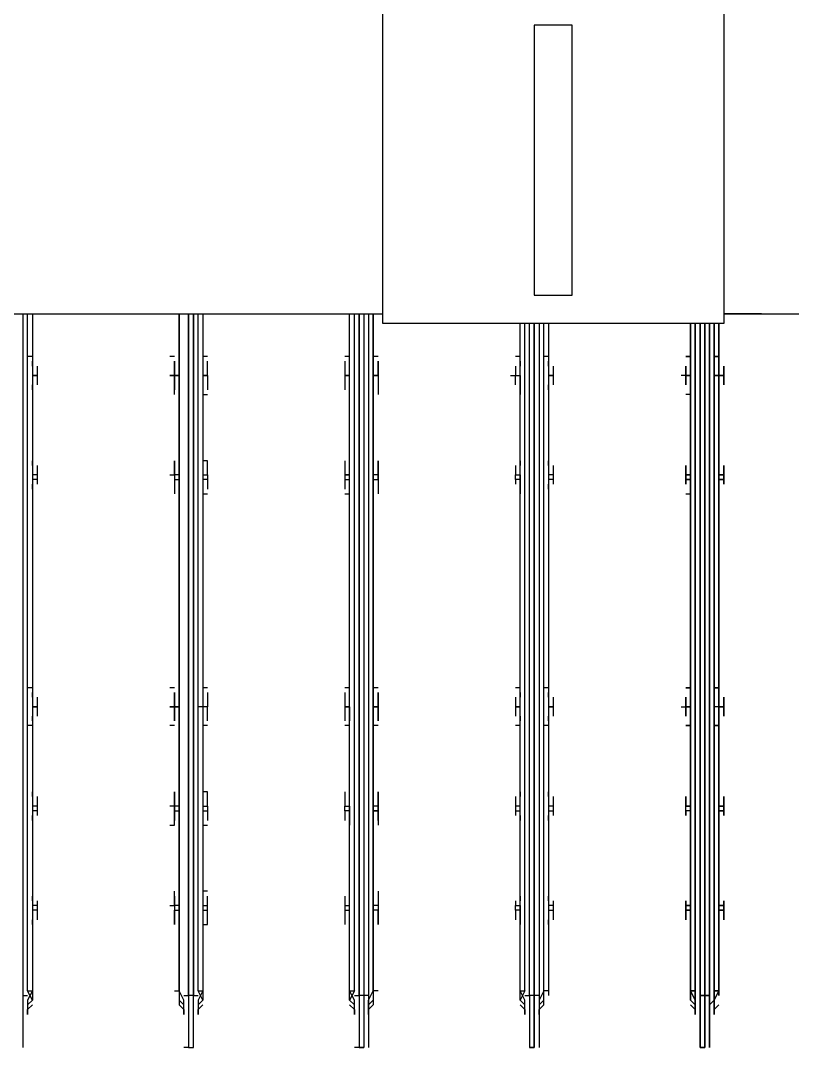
# Model space of a CAD drawing. Header units: metres. Extents: x 531759 to 532310, y 2674774 to 2675087.
# Drawn here: x 532123.5612 to 532123.7867, y 2674977.4388 to 2674977.739 of the extents above; entities that cross this region are included whole.
import ezdxf

# ---------------------------------------------------------------- set-up
doc = ezdxf.new("R2010")
doc.units = ezdxf.units.M
doc.header["$MEASUREMENT"] = 0
doc.layers.add('IDT', color=7, linetype='Continuous')

# ---------------------------------------------------------------- blocks, each defined once
blk = doc.blocks.new('IDT')
at = {"layer": 'IDT', "color": 0, "lineweight": 25}
for p, q in [((14.3448, 10.30483), (14.3448, 10.32005)), ((14.3448, 10.32005), (14.3448, 10.30483)), ((14.34618, 10.30483), (14.34618, 10.32005)), ((14.34618, 10.32005), (14.34618, 10.30483)), ((14.34756, 10.32005), (14.34618, 10.32005)), ((14.34618, 10.32005), (14.34756, 10.32005)), ((14.34756, 10.32005), (14.34618, 10.32005)), ((14.34618, 10.32005), (14.34756, 10.32005)), ((14.34618, 10.30483), (14.34618, 10.32005)), ((14.34618, 10.32005), (14.34618, 10.30483)), ((14.34756, 10.32005), (14.34756, 10.30483)), ((14.34756, 10.30483), (14.34756, 10.32005)), ((14.39459, 10.30483), (14.39459, 10.32005)), ((14.39736, 10.32005), (14.39597, 10.32005)), ((14.39597, 10.32005), (14.39597, 10.30483)), ((14.39597, 10.30483), (14.39597, 10.32005)), ((14.39597, 10.32005), (14.39736, 10.32005)), ((14.39736, 10.32005), (14.39597, 10.32005)), ((14.39736, 10.30483), (14.39736, 10.32005)), ((14.44438, 10.30483), (14.44438, 10.32005)), ((14.44715, 10.32005), (14.44577, 10.32005)), ((14.44577, 10.30483), (14.44577, 10.32005)), ((14.44577, 10.32005), (14.44715, 10.32005)), ((14.44715, 10.30483), (14.44715, 10.32005)), ((14.44715, 10.30483), (14.44715, 10.32005)), ((14.44715, 10.32005), (14.44853, 10.32005)), ((14.49694, 10.32005), (14.49556, 10.32005)), ((14.49556, 10.32005), (14.49556, 10.30483)), ((14.49694, 10.32005), (14.49556, 10.32005)), ((14.49556, 10.32005), (14.49556, 10.30483)), ((14.49694, 10.30483), (14.49694, 10.32005)), ((14.49694, 10.30483), (14.49694, 10.32005)), ((14.49694, 10.32005), (14.49833, 10.32005)), ((14.54535, 10.30483), (14.54535, 10.32005)), ((14.34341, 10.30622), (14.34341, 10.31037)), ((14.34341, 10.31037), (14.34341, 10.30898)), ((14.34341, 10.30898), (14.34341, 10.31037)), ((14.34341, 10.31037), (14.34341, 10.30622)), ((14.34895, 10.30622), (14.34895, 10.31037)), ((14.34895, 10.31037), (14.34895, 10.30898)), ((14.34895, 10.30898), (14.34895, 10.31037)), ((14.34895, 10.31037), (14.34895, 10.30622)), ((14.39459, 10.30622), (14.39459, 10.31037)), ((14.39459, 10.31037), (14.39459, 10.30898)), ((14.39874, 10.30898), (14.39874, 10.31037)), ((14.39874, 10.31037), (14.39874, 10.30622)), ((14.44438, 10.30898), (14.44438, 10.31037)), ((14.44438, 10.31037), (14.44438, 10.30622)), ((14.44853, 10.30898), (14.44853, 10.31037)), ((14.44853, 10.31037), (14.44853, 10.30622)), ((14.49418, 10.30622), (14.49418, 10.31037)), ((14.49418, 10.31037), (14.49418, 10.30898)), ((14.49833, 10.30898), (14.49833, 10.31037)), ((14.49833, 10.31037), (14.49833, 10.30622)), ((14.54397, 10.30622), (14.54397, 10.31037)), ((14.54397, 10.31037), (14.54397, 10.30898)), ((14.34341, 10.30898), (14.34203, 10.3076)), ((14.34203, 10.3076), (14.34341, 10.30898)), ((14.34341, 10.30345), (14.34341, 10.3076)), ((14.34341, 10.3076), (14.34341, 10.30345)), ((14.34341, 10.30622), (14.3448, 10.3076)), ((14.3448, 10.3076), (14.34341, 10.30622)), ((14.34895, 10.30898), (14.35033, 10.3076)), ((14.35033, 10.3076), (14.34895, 10.30898)), ((14.34895, 10.30345), (14.34895, 10.3076)), ((14.34895, 10.3076), (14.35033, 10.30622)), ((14.35033, 10.30622), (14.34895, 10.3076)), ((14.34895, 10.3076), (14.34895, 10.30345)), ((14.39459, 10.30898), (14.39321, 10.3076)), ((14.39321, 10.3076), (14.39321, 10.30345)), ((14.39459, 10.3076), (14.39321, 10.30622)), ((14.40012, 10.3076), (14.39874, 10.30898)), ((14.40012, 10.30622), (14.39874, 10.3076)), ((14.39874, 10.3076), (14.40012, 10.30622)), ((14.443, 10.3076), (14.44438, 10.30898)), ((14.443, 10.30345), (14.443, 10.3076)), ((14.443, 10.30622), (14.44438, 10.3076)), ((14.44992, 10.3076), (14.44853, 10.30898)), ((14.44992, 10.30622), (14.44853, 10.3076)), ((14.44853, 10.3076), (14.44992, 10.30622)), ((14.49418, 10.30898), (14.49279, 10.3076)), ((14.49279, 10.30622), (14.49418, 10.3076)), ((14.49418, 10.3076), (14.49279, 10.30622)), ((14.49971, 10.3076), (14.49833, 10.30898)), ((14.49971, 10.30622), (14.49833, 10.3076)), ((14.49971, 10.30345), (14.49971, 10.3076)), ((14.54397, 10.30898), (14.54259, 10.3076)), ((14.54259, 10.30622), (14.54397, 10.3076)), ((14.54397, 10.3076), (14.54259, 10.30622)), ((14.34203, 10.30345), (14.34341, 10.30622)), ((14.34341, 10.30622), (14.34203, 10.30345)), ((14.34203, 10.30483), (14.34203, 10.30207)), ((14.34203, 10.30207), (14.34203, 10.30483)), ((14.34341, 10.30483), (14.34341, 10.30622)), ((14.34341, 10.30622), (14.34341, 10.30483)), ((14.34618, 10.30483), (14.3448, 10.30483)), ((14.3448, 10.30483), (14.34618, 10.30483)), ((14.3448, 10.30483), (14.3448, 10.10843)), ((14.3448, 10.10843), (14.3448, 10.30483)), ((14.34756, 10.30483), (14.34618, 10.30483)), ((14.34618, 10.30483), (14.34756, 10.30483)), ((14.34618, 10.30483), (14.34756, 10.30483)), ((14.34756, 10.30483), (14.34618, 10.30483)), ((14.34618, 10.10843), (14.34618, 10.30483)), ((14.34618, 10.30483), (14.34618, 10.10843)), ((14.34618, 10.10843), (14.34618, 10.30483)), ((14.34618, 10.30483), (14.34618, 10.10843)), ((14.34756, 10.30483), (14.34756, 10.10843)), ((14.34756, 10.10843), (14.34756, 10.30483)), ((14.35033, 10.30345), (14.34895, 10.30622)), ((14.34895, 10.30622), (14.35033, 10.30345)), ((14.35033, 10.30622), (14.35033, 10.30483)), ((14.35033, 10.30483), (14.35033, 10.30622)), ((14.35033, 10.30483), (14.35033, 10.30207)), ((14.35033, 10.30207), (14.35033, 10.30483)), ((14.39182, 10.30207), (14.39182, 10.30483)), ((14.39321, 10.30345), (14.39459, 10.30622)), ((14.39321, 10.30622), (14.39321, 10.30483)), ((14.39459, 10.10843), (14.39459, 10.30483)), ((14.39459, 10.30483), (14.39597, 10.30483)), ((14.39597, 10.30483), (14.39736, 10.30483)), ((14.39597, 10.30483), (14.39597, 10.10843)), ((14.39597, 10.10843), (14.39597, 10.30483)), ((14.39874, 10.30483), (14.39736, 10.30483)), ((14.39736, 10.30483), (14.39736, 10.10843)), ((14.39874, 10.30622), (14.40012, 10.30345)), ((14.39874, 10.30345), (14.40012, 10.30622)), ((14.40012, 10.30622), (14.40012, 10.30483)), ((14.40012, 10.30483), (14.40012, 10.30207)), ((14.44438, 10.30622), (14.443, 10.30345)), ((14.443, 10.30483), (14.443, 10.30622)), ((14.443, 10.30207), (14.443, 10.30483)), ((14.44438, 10.10566), (14.44438, 10.30483)), ((14.44438, 10.30483), (14.44577, 10.30483)), ((14.44577, 10.30483), (14.44715, 10.30483)), ((14.44577, 10.10566), (14.44577, 10.30483)), ((14.44853, 10.30483), (14.44715, 10.30483)), ((14.44715, 10.30483), (14.44715, 10.10566)), ((14.44715, 10.10566), (14.44715, 10.30483)), ((14.44853, 10.30622), (14.44992, 10.30345)), ((14.44853, 10.30345), (14.44992, 10.30622)), ((14.44992, 10.30622), (14.44992, 10.30483)), ((14.44992, 10.30483), (14.44992, 10.30207)), ((14.49279, 10.30483), (14.49279, 10.30622)), ((14.49279, 10.30622), (14.49418, 10.30345)), ((14.49279, 10.30345), (14.49418, 10.30622)), ((14.49279, 10.30207), (14.49279, 10.30483)), ((14.49556, 10.30483), (14.49418, 10.30483)), ((14.49556, 10.30483), (14.49694, 10.30483)), ((14.49556, 10.30483), (14.49556, 10.10566)), ((14.49556, 10.10566), (14.49556, 10.30483)), ((14.49694, 10.30483), (14.49694, 10.10566)), ((14.49694, 10.10566), (14.49694, 10.30483)), ((14.49833, 10.30483), (14.49694, 10.30483)), ((14.49833, 10.30622), (14.49971, 10.30345)), ((14.49971, 10.30483), (14.49971, 10.30622)), ((14.49971, 10.30207), (14.49971, 10.30483)), ((14.54259, 10.30483), (14.54259, 10.30622)), ((14.54259, 10.30622), (14.54397, 10.30345)), ((14.54259, 10.30345), (14.54397, 10.30622)), ((14.54259, 10.30207), (14.54259, 10.30483)), ((14.54535, 10.30483), (14.54397, 10.30483)), ((14.54535, 10.10566), (14.54535, 10.30483)), ((14.34203, 10.30345), (14.34341, 10.30345)), ((14.34341, 10.30345), (14.34203, 10.30345)), ((14.34203, 10.30207), (14.34203, 10.10843)), ((14.34203, 10.10843), (14.34203, 10.30207)), ((14.34341, 10.30345), (14.34341, 10.10843)), ((14.34341, 10.10843), (14.34341, 10.30345)), ((14.34895, 10.30345), (14.35033, 10.30345)), ((14.35033, 10.30345), (14.34895, 10.30345)), ((14.34895, 10.10843), (14.34895, 10.30345)), ((14.34895, 10.30345), (14.34895, 10.10843)), ((14.35033, 10.30207), (14.35033, 10.10843)), ((14.35033, 10.10843), (14.35033, 10.30207)), ((14.39182, 10.30345), (14.39321, 10.30345)), ((14.39182, 10.10843), (14.39182, 10.30207)), ((14.39321, 10.30345), (14.39321, 10.10843)), ((14.40012, 10.30345), (14.39874, 10.30345)), ((14.39874, 10.30345), (14.39874, 10.10843)), ((14.40012, 10.30207), (14.40012, 10.10843)), ((14.44162, 10.30345), (14.443, 10.30345)), ((14.443, 10.30345), (14.443, 10.10566)), ((14.443, 10.10566), (14.443, 10.30207)), ((14.44992, 10.30345), (14.44853, 10.30345)), ((14.44853, 10.30345), (14.44853, 10.10566)), ((14.44992, 10.30207), (14.44992, 10.10566)), ((14.49418, 10.30345), (14.49279, 10.30345)), ((14.49279, 10.10566), (14.49279, 10.30207)), ((14.49418, 10.30345), (14.49418, 10.10566)), ((14.50109, 10.30345), (14.49971, 10.30345)), ((14.49971, 10.30345), (14.49971, 10.10566)), ((14.49971, 10.10566), (14.49971, 10.30207)), ((14.54397, 10.30345), (14.54259, 10.30345)), ((14.54259, 10.10566), (14.54259, 10.30207)), ((14.54397, 10.30345), (14.54397, 10.10566)), ((14.34203, 10.2827), (14.34203, 10.28409)), ((14.34203, 10.28409), (14.34203, 10.2827)), ((14.34203, 10.27994), (14.34203, 10.28409)), ((14.34203, 10.28409), (14.34203, 10.27994)), ((14.35033, 10.27855), (14.35033, 10.28409)), ((14.35033, 10.28409), (14.35033, 10.2827)), ((14.35033, 10.2827), (14.35033, 10.28409)), ((14.35033, 10.28409), (14.35033, 10.27855)), ((14.39182, 10.27994), (14.39182, 10.28409)), ((14.39182, 10.28409), (14.39182, 10.2827)), ((14.40012, 10.27994), (14.40012, 10.28409)), ((14.40012, 10.28409), (14.40012, 10.2827)), ((14.44162, 10.27994), (14.44162, 10.28409)), ((14.44162, 10.28409), (14.44162, 10.2827)), ((14.44992, 10.28409), (14.44992, 10.27994)), ((14.4513, 10.2827), (14.4513, 10.28409)), ((14.49279, 10.28409), (14.49141, 10.28409)), ((14.49141, 10.28409), (14.49141, 10.2827)), ((14.49279, 10.27855), (14.49279, 10.28409)), ((14.50109, 10.27994), (14.50109, 10.28409)), ((14.50109, 10.28409), (14.50109, 10.2827)), ((14.54259, 10.27994), (14.54259, 10.28409)), ((14.54259, 10.28409), (14.54259, 10.2827)), ((14.34065, 10.2827), (14.34065, 10.27994)), ((14.34065, 10.27994), (14.34065, 10.2827)), ((14.34203, 10.27994), (14.34065, 10.27994)), ((14.34065, 10.27994), (14.34065, 10.27855)), ((14.34065, 10.27855), (14.34065, 10.27994)), ((14.34065, 10.27994), (14.34203, 10.27994)), ((14.34203, 10.27855), (14.34203, 10.27994)), ((14.34203, 10.27994), (14.34203, 10.27855)), ((14.35033, 10.27994), (14.35171, 10.27994)), ((14.35171, 10.27994), (14.35033, 10.27994)), ((14.35171, 10.2827), (14.35171, 10.27994)), ((14.35171, 10.27994), (14.35171, 10.2827)), ((14.35171, 10.27994), (14.35171, 10.27855)), ((14.35171, 10.27855), (14.35171, 10.27994)), ((14.39044, 10.27994), (14.39044, 10.2827)), ((14.39182, 10.27994), (14.39044, 10.27994)), ((14.39044, 10.27855), (14.39044, 10.27994)), ((14.39182, 10.27855), (14.39182, 10.27994)), ((14.40012, 10.27994), (14.40151, 10.27994)), ((14.40012, 10.27855), (14.40012, 10.27994)), ((14.40151, 10.27994), (14.40151, 10.2827)), ((14.40151, 10.27994), (14.40151, 10.27855)), ((14.44162, 10.2827), (14.44162, 10.27994)), ((14.44162, 10.27855), (14.44162, 10.27994)), ((14.44162, 10.27994), (14.443, 10.27994)), ((14.44162, 10.27717), (14.44162, 10.27994)), ((14.44992, 10.27994), (14.44992, 10.27855)), ((14.4513, 10.27994), (14.44992, 10.27994)), ((14.4513, 10.27994), (14.4513, 10.2827)), ((14.4513, 10.27855), (14.4513, 10.27994)), ((14.49141, 10.2827), (14.49141, 10.27994)), ((14.49279, 10.27994), (14.49141, 10.27994)), ((14.49141, 10.27994), (14.49141, 10.27855)), ((14.50109, 10.27994), (14.49971, 10.27994)), ((14.50109, 10.2827), (14.50109, 10.27994)), ((14.50109, 10.27855), (14.50109, 10.27994)), ((14.50109, 10.27855), (14.50109, 10.27994)), ((14.5412, 10.27994), (14.5412, 10.2827)), ((14.5412, 10.27855), (14.5412, 10.27994)), ((14.5412, 10.27994), (14.54259, 10.27994)), ((14.54259, 10.2744), (14.54259, 10.27994)), ((14.34203, 10.27855), (14.34065, 10.27855)), ((14.34065, 10.27855), (14.34065, 10.27717)), ((14.34065, 10.27717), (14.34065, 10.27855)), ((14.34065, 10.27855), (14.34203, 10.27855)), ((14.34203, 10.27855), (14.34203, 10.2744)), ((14.34203, 10.2744), (14.34203, 10.27855)), ((14.34203, 10.27579), (14.34203, 10.27717)), ((14.34203, 10.27717), (14.34203, 10.27579)), ((14.35171, 10.27855), (14.35033, 10.27855)), ((14.35033, 10.27855), (14.35033, 10.2744)), ((14.35033, 10.2744), (14.35033, 10.27855)), ((14.35033, 10.27855), (14.35171, 10.27855)), ((14.35171, 10.27855), (14.35033, 10.27855)), ((14.35033, 10.27855), (14.35171, 10.27855)), ((14.35033, 10.27717), (14.35033, 10.27579)), ((14.35033, 10.27579), (14.35033, 10.27717)), ((14.35171, 10.27855), (14.35171, 10.27717)), ((14.35171, 10.27717), (14.35171, 10.27855)), ((14.39044, 10.27717), (14.39044, 10.27855)), ((14.39044, 10.27855), (14.39182, 10.27855)), ((14.39182, 10.2744), (14.39182, 10.27855)), ((14.39182, 10.27717), (14.39182, 10.27579)), ((14.40151, 10.27855), (14.40012, 10.27855)), ((14.40012, 10.27855), (14.40012, 10.2744)), ((14.40151, 10.27855), (14.40012, 10.27855)), ((14.40012, 10.27579), (14.40012, 10.27717)), ((14.40151, 10.27717), (14.40151, 10.27855)), ((14.44162, 10.2744), (14.44162, 10.27855)), ((14.44162, 10.27855), (14.443, 10.27855)), ((14.44162, 10.27579), (14.44162, 10.27717)), ((14.44992, 10.27855), (14.44992, 10.2744)), ((14.4513, 10.27855), (14.44992, 10.27855)), ((14.4513, 10.27717), (14.4513, 10.27855)), ((14.4513, 10.27579), (14.4513, 10.27717)), ((14.49279, 10.27855), (14.49141, 10.27855)), ((14.49141, 10.27855), (14.49141, 10.27717)), ((14.49141, 10.27717), (14.49141, 10.27579)), ((14.49279, 10.2744), (14.49279, 10.27855)), ((14.49971, 10.27855), (14.50109, 10.27855)), ((14.50109, 10.27855), (14.50109, 10.2744)), ((14.50109, 10.27717), (14.50109, 10.27855)), ((14.50248, 10.27855), (14.50109, 10.27855)), ((14.50109, 10.27579), (14.50109, 10.27717)), ((14.5412, 10.27717), (14.5412, 10.27855)), ((14.5412, 10.27855), (14.54259, 10.27855)), ((14.54259, 10.27717), (14.54259, 10.27579)), ((14.49141, 10.2744), (14.49279, 10.2744)), ((14.34203, 10.25089), (14.34203, 10.25504)), ((14.34203, 10.25504), (14.34203, 10.24951)), ((14.34203, 10.25227), (14.34203, 10.25366)), ((14.34203, 10.25366), (14.34203, 10.25227)), ((14.35033, 10.25504), (14.35033, 10.25089)), ((14.35033, 10.25089), (14.35033, 10.25504)), ((14.35033, 10.25366), (14.35033, 10.25227)), ((14.35033, 10.25227), (14.35033, 10.25366)), ((14.39182, 10.24951), (14.39182, 10.25504)), ((14.39182, 10.25366), (14.39182, 10.25227)), ((14.40012, 10.25504), (14.40012, 10.25089)), ((14.40012, 10.25227), (14.40012, 10.25366)), ((14.44162, 10.25089), (14.44162, 10.25504)), ((14.44162, 10.25366), (14.44162, 10.25227)), ((14.44992, 10.25089), (14.44992, 10.25504)), ((14.4513, 10.25227), (14.4513, 10.25366)), ((14.49279, 10.25504), (14.49141, 10.25504)), ((14.49141, 10.25227), (14.49141, 10.25366)), ((14.49279, 10.25089), (14.49279, 10.25504)), ((14.50248, 10.25504), (14.50109, 10.25504)), ((14.50109, 10.25504), (14.50109, 10.25089)), ((14.50109, 10.25227), (14.50109, 10.25366)), ((14.54259, 10.24951), (14.54259, 10.25504)), ((14.54259, 10.25366), (14.54259, 10.25227)), ((14.34065, 10.25227), (14.34065, 10.25089)), ((14.34065, 10.25089), (14.34065, 10.25227)), ((14.34065, 10.25089), (14.34203, 10.25089)), ((14.34203, 10.25089), (14.34065, 10.25089)), ((14.34065, 10.25089), (14.34065, 10.24951)), ((14.34065, 10.24951), (14.34065, 10.25089)), ((14.34203, 10.24951), (14.34203, 10.25089)), ((14.35033, 10.25089), (14.35171, 10.25089)), ((14.35033, 10.24951), (14.35033, 10.25089)), ((14.35033, 10.24951), (14.35033, 10.25089)), ((14.35033, 10.25089), (14.35171, 10.25089)), ((14.35171, 10.25227), (14.35171, 10.25089)), ((14.35171, 10.25089), (14.35171, 10.25227)), ((14.35171, 10.25089), (14.35171, 10.24951)), ((14.35171, 10.25089), (14.35171, 10.24951)), ((14.39044, 10.25089), (14.39044, 10.25227)), ((14.39182, 10.25089), (14.39044, 10.25089)), ((14.39044, 10.24951), (14.39044, 10.25089)), ((14.40012, 10.25089), (14.40012, 10.24951)), ((14.40151, 10.25089), (14.40012, 10.25089)), ((14.40151, 10.25089), (14.40151, 10.25227)), ((14.40151, 10.24951), (14.40151, 10.25089)), ((14.44162, 10.25227), (14.44162, 10.25089)), ((14.44162, 10.24951), (14.44162, 10.25089)), ((14.44162, 10.25089), (14.443, 10.25089)), ((14.443, 10.25089), (14.44162, 10.25089)), ((14.44162, 10.25089), (14.44162, 10.24951)), ((14.44992, 10.24951), (14.44992, 10.25089)), ((14.44992, 10.25089), (14.4513, 10.25089)), ((14.4513, 10.25089), (14.4513, 10.25227)), ((14.4513, 10.25089), (14.4513, 10.24951)), ((14.49141, 10.25089), (14.49141, 10.25227)), ((14.49279, 10.25089), (14.49141, 10.25089)), ((14.49141, 10.24951), (14.49141, 10.25089)), ((14.49279, 10.24951), (14.49279, 10.25089)), ((14.50109, 10.25089), (14.49971, 10.25089)), ((14.50109, 10.25089), (14.50109, 10.25227)), ((14.50109, 10.24951), (14.50109, 10.25089)), ((14.50109, 10.25089), (14.50109, 10.24951)), ((14.5412, 10.25089), (14.5412, 10.25227)), ((14.5412, 10.24951), (14.5412, 10.25089)), ((14.5412, 10.25089), (14.54259, 10.25089)), ((14.34203, 10.24951), (14.34065, 10.24951)), ((14.34065, 10.24951), (14.34065, 10.24674)), ((14.34065, 10.24674), (14.34065, 10.24951)), ((14.34065, 10.24951), (14.34203, 10.24951)), ((14.34203, 10.24951), (14.34203, 10.24536)), ((14.34203, 10.24536), (14.34203, 10.24951)), ((14.35033, 10.24536), (14.35033, 10.24951)), ((14.35033, 10.24951), (14.35171, 10.24951)), ((14.35171, 10.24951), (14.35033, 10.24951)), ((14.35033, 10.24951), (14.35033, 10.24536)), ((14.35171, 10.24951), (14.35033, 10.24951)), ((14.35171, 10.24951), (14.35171, 10.24674)), ((14.35171, 10.24674), (14.35171, 10.24951)), ((14.39044, 10.24674), (14.39044, 10.24951)), ((14.39044, 10.24951), (14.39182, 10.24951)), ((14.39182, 10.24536), (14.39182, 10.24951)), ((14.40012, 10.24951), (14.40012, 10.24536)), ((14.40012, 10.24951), (14.40151, 10.24951)), ((14.40151, 10.24674), (14.40151, 10.24951)), ((14.44162, 10.24951), (14.44162, 10.24674)), ((14.44162, 10.24536), (14.44162, 10.24951)), ((14.44162, 10.24951), (14.443, 10.24951)), ((14.4513, 10.24951), (14.44992, 10.24951)), ((14.44992, 10.24951), (14.44992, 10.24536)), ((14.4513, 10.24951), (14.44992, 10.24951)), ((14.4513, 10.24674), (14.4513, 10.24951)), ((14.49279, 10.24951), (14.49141, 10.24951)), ((14.49141, 10.24951), (14.49141, 10.24674)), ((14.49279, 10.24536), (14.49279, 10.24951)), ((14.49971, 10.24951), (14.50109, 10.24951)), ((14.50109, 10.24951), (14.50109, 10.24536)), ((14.50109, 10.24674), (14.50109, 10.24951)), ((14.50109, 10.24951), (14.50248, 10.24951)), ((14.5412, 10.24674), (14.5412, 10.24951)), ((14.5412, 10.24951), (14.54259, 10.24951)), ((14.54259, 10.24536), (14.54259, 10.24951)), ((14.34203, 10.24536), (14.34203, 10.24674)), ((14.34203, 10.24674), (14.34203, 10.24536)), ((14.35033, 10.24536), (14.35033, 10.24674)), ((14.35033, 10.24674), (14.35033, 10.24536)), ((14.39182, 10.24674), (14.39182, 10.24536)), ((14.40012, 10.24536), (14.40012, 10.24674)), ((14.44162, 10.24674), (14.44162, 10.24536)), ((14.4513, 10.24536), (14.4513, 10.24674)), ((14.49141, 10.24674), (14.49141, 10.24536)), ((14.49141, 10.24536), (14.49279, 10.24536)), ((14.50109, 10.24536), (14.50109, 10.24674)), ((14.54259, 10.24674), (14.54259, 10.24536)), ((14.34341, 10.22599), (14.34203, 10.22599)), ((14.34203, 10.22599), (14.34341, 10.22599)), ((14.35171, 10.22599), (14.35033, 10.22599)), ((14.35033, 10.22599), (14.35171, 10.22599)), ((14.39182, 10.22599), (14.39321, 10.22599)), ((14.40012, 10.22599), (14.40151, 10.22599)), ((14.44162, 10.22599), (14.443, 10.22599)), ((14.44992, 10.22599), (14.4513, 10.22599)), ((14.49141, 10.22599), (14.49279, 10.22599)), ((14.50109, 10.22599), (14.50248, 10.22599)), ((14.54259, 10.22599), (14.54397, 10.22599)), ((14.34065, 10.22323), (14.34065, 10.22046)), ((14.34065, 10.22046), (14.34065, 10.22323)), ((14.34203, 10.22046), (14.34203, 10.22461)), ((14.34203, 10.22461), (14.34203, 10.22323)), ((14.34203, 10.22323), (14.34203, 10.22461)), ((14.34203, 10.22461), (14.34203, 10.22046)), ((14.35033, 10.22461), (14.35033, 10.22323)), ((14.35033, 10.22323), (14.35033, 10.22461)), ((14.35033, 10.22046), (14.35033, 10.22461)), ((14.35033, 10.22461), (14.35033, 10.22046)), ((14.35171, 10.22046), (14.35171, 10.22323)), ((14.35171, 10.22323), (14.35171, 10.22046)), ((14.39044, 10.22046), (14.39044, 10.22323)), ((14.39182, 10.22046), (14.39182, 10.22461)), ((14.39182, 10.22461), (14.39182, 10.22323)), ((14.40012, 10.22323), (14.40012, 10.22461)), ((14.40012, 10.22461), (14.40012, 10.22046)), ((14.40151, 10.22046), (14.40151, 10.22323)), ((14.44162, 10.22046), (14.44162, 10.22461)), ((14.44162, 10.22461), (14.44162, 10.22323)), ((14.44162, 10.22323), (14.44162, 10.22046)), ((14.44992, 10.22046), (14.44992, 10.22461)), ((14.4513, 10.22323), (14.4513, 10.22461)), ((14.4513, 10.22046), (14.4513, 10.22323)), ((14.49141, 10.22461), (14.49141, 10.22323)), ((14.49141, 10.22323), (14.49141, 10.22046)), ((14.49279, 10.22046), (14.49279, 10.22461)), ((14.50109, 10.22323), (14.50109, 10.22461)), ((14.50109, 10.22461), (14.50109, 10.22046)), ((14.50109, 10.22046), (14.50109, 10.22323)), ((14.5412, 10.22046), (14.5412, 10.22323)), ((14.54259, 10.22046), (14.54259, 10.22461)), ((14.54259, 10.22461), (14.54259, 10.22323)), ((14.34203, 10.22046), (14.34065, 10.22046)), ((14.34065, 10.22046), (14.34203, 10.22046)), ((14.34203, 10.22046), (14.34065, 10.22046)), ((14.34065, 10.22046), (14.34065, 10.21769)), ((14.34065, 10.21769), (14.34065, 10.22046)), ((14.34065, 10.22046), (14.34203, 10.22046)), ((14.34203, 10.22046), (14.34203, 10.21631)), ((14.34203, 10.21631), (14.34203, 10.22046)), ((14.34203, 10.22046), (14.34341, 10.22046)), ((14.35171, 10.22046), (14.35033, 10.22046)), ((14.35033, 10.22046), (14.35171, 10.22046)), ((14.35171, 10.22046), (14.35033, 10.22046)), ((14.35033, 10.21631), (14.35033, 10.22046)), ((14.35033, 10.22046), (14.35171, 10.22046)), ((14.35171, 10.22046), (14.35033, 10.22046)), ((14.35033, 10.22046), (14.35033, 10.21631)), ((14.35309, 10.22046), (14.35171, 10.22046)), ((14.35171, 10.22046), (14.35171, 10.21769)), ((14.35171, 10.21769), (14.35171, 10.22046)), ((14.39044, 10.21769), (14.39044, 10.22046)), ((14.39044, 10.22046), (14.39182, 10.22046)), ((14.39182, 10.22046), (14.39044, 10.22046)), ((14.39182, 10.21631), (14.39182, 10.22046)), ((14.40151, 10.22046), (14.40012, 10.22046)), ((14.40012, 10.22046), (14.40012, 10.21631)), ((14.40012, 10.22046), (14.40151, 10.22046)), ((14.40151, 10.22046), (14.40012, 10.22046)), ((14.40151, 10.21769), (14.40151, 10.22046)), ((14.44162, 10.22046), (14.44162, 10.21769)), ((14.44162, 10.21631), (14.44162, 10.22046)), ((14.44162, 10.22046), (14.443, 10.22046)), ((14.443, 10.22046), (14.44162, 10.22046)), ((14.4513, 10.22046), (14.44992, 10.22046)), ((14.44992, 10.22046), (14.44992, 10.21631)), ((14.44992, 10.22046), (14.4513, 10.22046)), ((14.4513, 10.22046), (14.44992, 10.22046)), ((14.4513, 10.21769), (14.4513, 10.22046)), ((14.49141, 10.21769), (14.49141, 10.22046)), ((14.49141, 10.22046), (14.49279, 10.22046)), ((14.49141, 10.22046), (14.49279, 10.22046)), ((14.49279, 10.21631), (14.49279, 10.22046)), ((14.49279, 10.22046), (14.49418, 10.22046)), ((14.49971, 10.22046), (14.50109, 10.22046)), ((14.50109, 10.22046), (14.49971, 10.22046)), ((14.50109, 10.22046), (14.50248, 10.22046)), ((14.50248, 10.22046), (14.50109, 10.22046)), ((14.50109, 10.22046), (14.50109, 10.21631)), ((14.50109, 10.21769), (14.50109, 10.22046)), ((14.5412, 10.21769), (14.5412, 10.22046)), ((14.5412, 10.22046), (14.54259, 10.22046)), ((14.54259, 10.22046), (14.5412, 10.22046)), ((14.54259, 10.21631), (14.54259, 10.22046)), ((14.34203, 10.21631), (14.34203, 10.21769)), ((14.34203, 10.21769), (14.34203, 10.21631)), ((14.35033, 10.21769), (14.35033, 10.21631)), ((14.35033, 10.21631), (14.35033, 10.21769)), ((14.39182, 10.21769), (14.39182, 10.21631)), ((14.40012, 10.21631), (14.40012, 10.21769)), ((14.44162, 10.21769), (14.44162, 10.21631)), ((14.4513, 10.21631), (14.4513, 10.21769)), ((14.49141, 10.21631), (14.49141, 10.21769)), ((14.50109, 10.21631), (14.50109, 10.21769)), ((14.54259, 10.21769), (14.54259, 10.21631)), ((14.34341, 10.21493), (14.34203, 10.21493)), ((14.34203, 10.21493), (14.34341, 10.21493)), ((14.35171, 10.21493), (14.35033, 10.21493)), ((14.35033, 10.21493), (14.35171, 10.21493)), ((14.39182, 10.21493), (14.39321, 10.21493)), ((14.40012, 10.21493), (14.40151, 10.21493)), ((14.44162, 10.21493), (14.443, 10.21493)), ((14.44992, 10.21493), (14.4513, 10.21493)), ((14.49141, 10.21493), (14.49279, 10.21493)), ((14.50109, 10.21493), (14.50248, 10.21493)), ((14.54259, 10.21493), (14.54397, 10.21493)), ((14.34203, 10.15269), (14.34203, 10.15822)), ((14.34203, 10.15822), (14.34203, 10.15269)), ((14.35171, 10.15822), (14.35033, 10.15822)), ((14.35033, 10.15822), (14.35033, 10.15407)), ((14.35033, 10.15407), (14.35033, 10.15822)), ((14.39182, 10.15407), (14.39182, 10.15822)), ((14.40012, 10.15407), (14.40012, 10.15822)), ((14.44162, 10.15407), (14.44162, 10.15822)), ((14.4513, 10.15822), (14.44992, 10.15822)), ((14.44992, 10.15822), (14.44992, 10.15407)), ((14.49279, 10.15822), (14.49141, 10.15822)), ((14.49279, 10.15407), (14.49279, 10.15822)), ((14.50109, 10.15407), (14.50109, 10.15822)), ((14.54259, 10.15407), (14.54259, 10.15822)), ((14.34065, 10.15545), (14.34065, 10.15407)), ((14.34065, 10.15407), (14.34065, 10.15545)), ((14.34203, 10.15407), (14.34065, 10.15407)), ((14.34065, 10.15407), (14.34065, 10.15269)), ((14.34065, 10.15269), (14.34065, 10.15407)), ((14.34065, 10.15407), (14.34203, 10.15407)), ((14.34203, 10.15545), (14.34203, 10.15684)), ((14.34203, 10.15684), (14.34203, 10.15545)), ((14.35033, 10.15684), (14.35033, 10.15545)), ((14.35033, 10.15545), (14.35033, 10.15684)), ((14.35033, 10.15407), (14.35033, 10.15269)), ((14.35171, 10.15407), (14.35033, 10.15407)), ((14.35033, 10.15269), (14.35033, 10.15407)), ((14.35033, 10.15407), (14.35171, 10.15407)), ((14.35171, 10.15545), (14.35171, 10.15407)), ((14.35171, 10.15407), (14.35171, 10.15545)), ((14.35171, 10.15269), (14.35171, 10.15407)), ((14.35171, 10.15407), (14.35171, 10.15269)), ((14.39044, 10.15407), (14.39044, 10.15545)), ((14.39044, 10.15269), (14.39044, 10.15407)), ((14.39044, 10.15407), (14.39182, 10.15407)), ((14.39182, 10.15684), (14.39182, 10.15545)), ((14.39182, 10.15269), (14.39182, 10.15407)), ((14.40012, 10.15545), (14.40012, 10.15684)), ((14.40012, 10.15407), (14.40151, 10.15407)), ((14.40012, 10.15269), (14.40012, 10.15407)), ((14.40151, 10.15407), (14.40151, 10.15545)), ((14.40151, 10.15407), (14.40151, 10.15269)), ((14.44162, 10.15545), (14.44162, 10.15684)), ((14.44162, 10.15269), (14.44162, 10.15545)), ((14.44162, 10.15407), (14.44162, 10.15269)), ((14.443, 10.15407), (14.44162, 10.15407)), ((14.44992, 10.15407), (14.44992, 10.15269)), ((14.4513, 10.15407), (14.44992, 10.15407)), ((14.4513, 10.15545), (14.4513, 10.15684)), ((14.4513, 10.15407), (14.4513, 10.15545)), ((14.4513, 10.15269), (14.4513, 10.15407)), ((14.49141, 10.15545), (14.49141, 10.15684)), ((14.49141, 10.15407), (14.49141, 10.15545)), ((14.49141, 10.15269), (14.49141, 10.15407)), ((14.49141, 10.15407), (14.49279, 10.15407)), ((14.49279, 10.14854), (14.49279, 10.15407)), ((14.50109, 10.15407), (14.49971, 10.15407)), ((14.50109, 10.15545), (14.50109, 10.15684)), ((14.50109, 10.15407), (14.50109, 10.15545)), ((14.50109, 10.15269), (14.50109, 10.15407)), ((14.50109, 10.15269), (14.50109, 10.15407)), ((14.5412, 10.15407), (14.5412, 10.15545)), ((14.5412, 10.15269), (14.5412, 10.15407)), ((14.5412, 10.15407), (14.54259, 10.15407)), ((14.54259, 10.15684), (14.54259, 10.15545)), ((14.54259, 10.15269), (14.54259, 10.15407)), ((14.34203, 10.15269), (14.34065, 10.15269)), ((14.34065, 10.15269), (14.34065, 10.14992)), ((14.34065, 10.14992), (14.34065, 10.15269)), ((14.34065, 10.15269), (14.34203, 10.15269)), ((14.34203, 10.15269), (14.34203, 10.14854)), ((14.34203, 10.14854), (14.34203, 10.15269)), ((14.35033, 10.14854), (14.35033, 10.15269)), ((14.35033, 10.15269), (14.35171, 10.15269)), ((14.35171, 10.15269), (14.35033, 10.15269)), ((14.35033, 10.15269), (14.35033, 10.14854)), ((14.35033, 10.15269), (14.35171, 10.15269)), ((14.35171, 10.15269), (14.35171, 10.14992)), ((14.35171, 10.14992), (14.35171, 10.15269)), ((14.39044, 10.14992), (14.39044, 10.15269)), ((14.39044, 10.15269), (14.39182, 10.15269)), ((14.39182, 10.14854), (14.39182, 10.15269)), ((14.40151, 10.15269), (14.40012, 10.15269)), ((14.40012, 10.15269), (14.40012, 10.14854)), ((14.40151, 10.15269), (14.40012, 10.15269)), ((14.40151, 10.14992), (14.40151, 10.15269)), ((14.44162, 10.15269), (14.44162, 10.14992)), ((14.44162, 10.14854), (14.44162, 10.15269)), ((14.44162, 10.15269), (14.443, 10.15269)), ((14.4513, 10.15269), (14.44992, 10.15269)), ((14.44992, 10.15269), (14.44992, 10.14854)), ((14.44992, 10.15269), (14.4513, 10.15269)), ((14.4513, 10.14992), (14.4513, 10.15269)), ((14.49279, 10.15269), (14.49141, 10.15269)), ((14.49141, 10.15269), (14.49141, 10.14992)), ((14.49971, 10.15269), (14.50109, 10.15269)), ((14.50109, 10.15269), (14.50109, 10.14854)), ((14.50109, 10.14992), (14.50109, 10.15269)), ((14.50248, 10.15269), (14.50109, 10.15269)), ((14.5412, 10.14992), (14.5412, 10.15269)), ((14.5412, 10.15269), (14.54259, 10.15269)), ((14.54259, 10.14854), (14.54259, 10.15269)), ((14.34203, 10.14854), (14.34203, 10.14992)), ((14.34203, 10.14992), (14.34203, 10.14854)), ((14.35033, 10.14854), (14.35033, 10.14992)), ((14.35033, 10.14992), (14.35033, 10.14854)), ((14.39182, 10.14992), (14.39182, 10.14854)), ((14.40012, 10.14854), (14.40012, 10.14992)), ((14.44162, 10.14992), (14.44162, 10.14854)), ((14.4513, 10.14854), (14.4513, 10.14992)), ((14.49141, 10.14992), (14.49141, 10.14854)), ((14.49141, 10.14854), (14.49279, 10.14854)), ((14.50109, 10.14854), (14.50109, 10.14992)), ((14.54259, 10.14992), (14.54259, 10.14854)), ((14.34203, 10.12364), (14.34203, 10.12917)), ((14.34203, 10.12917), (14.34203, 10.12364)), ((14.34203, 10.12641), (14.34203, 10.12779)), ((14.34203, 10.12779), (14.34203, 10.12641)), ((14.35033, 10.12917), (14.35171, 10.12917)), ((14.35033, 10.12364), (14.35033, 10.12917)), ((14.35033, 10.12917), (14.35033, 10.12364)), ((14.35033, 10.12779), (14.35033, 10.12641)), ((14.35033, 10.12641), (14.35033, 10.12779)), ((14.39182, 10.12364), (14.39182, 10.12917)), ((14.39182, 10.12779), (14.39182, 10.12641)), ((14.40012, 10.12364), (14.40012, 10.12917)), ((14.40012, 10.12641), (14.40012, 10.12779)), ((14.44162, 10.12364), (14.44162, 10.12917)), ((14.44162, 10.12641), (14.44162, 10.12779)), ((14.44992, 10.12917), (14.44992, 10.12364)), ((14.4513, 10.12641), (14.4513, 10.12779)), ((14.49279, 10.12917), (14.49141, 10.12917)), ((14.49141, 10.12641), (14.49141, 10.12779)), ((14.49279, 10.12364), (14.49279, 10.12917)), ((14.50109, 10.12917), (14.50109, 10.12364)), ((14.50109, 10.12641), (14.50109, 10.12779)), ((14.54259, 10.12364), (14.54259, 10.12917)), ((14.54259, 10.12779), (14.54259, 10.12641)), ((14.34065, 10.12364), (14.34065, 10.12641)), ((14.34065, 10.12641), (14.34065, 10.12364)), ((14.35171, 10.12364), (14.35171, 10.12641)), ((14.35171, 10.12641), (14.35171, 10.12364)), ((14.39044, 10.12364), (14.39044, 10.12641)), ((14.40151, 10.12641), (14.40151, 10.12364)), ((14.44162, 10.12364), (14.44162, 10.12641)), ((14.4513, 10.12364), (14.4513, 10.12641)), ((14.49141, 10.12364), (14.49141, 10.12641)), ((14.50109, 10.12364), (14.50109, 10.12641)), ((14.5412, 10.12364), (14.5412, 10.12641)), ((14.34203, 10.12364), (14.34065, 10.12364)), ((14.34065, 10.12364), (14.34203, 10.12364)), ((14.34203, 10.12364), (14.34065, 10.12364)), ((14.34065, 10.12364), (14.34065, 10.12087)), ((14.34065, 10.12087), (14.34065, 10.12364)), ((14.34065, 10.12364), (14.34203, 10.12364)), ((14.34203, 10.12364), (14.34203, 10.11949)), ((14.34203, 10.11949), (14.34203, 10.12364)), ((14.34203, 10.12364), (14.34341, 10.12364)), ((14.34341, 10.12364), (14.34203, 10.12364)), ((14.34203, 10.11949), (14.34203, 10.12087)), ((14.34203, 10.12087), (14.34203, 10.11949)), ((14.35171, 10.12364), (14.35033, 10.12364)), ((14.35033, 10.12364), (14.35171, 10.12364)), ((14.35033, 10.11949), (14.35033, 10.12364)), ((14.35033, 10.12364), (14.35171, 10.12364)), ((14.35171, 10.12364), (14.35033, 10.12364)), ((14.35033, 10.12364), (14.35171, 10.12364)), ((14.35171, 10.12364), (14.35033, 10.12364)), ((14.35033, 10.12364), (14.35033, 10.11949)), ((14.35171, 10.12364), (14.35033, 10.12364)), ((14.35171, 10.12364), (14.35033, 10.12364)), ((14.35033, 10.11949), (14.35033, 10.12087)), ((14.35033, 10.12087), (14.35033, 10.11949)), ((14.35171, 10.12364), (14.35171, 10.12087)), ((14.35171, 10.12087), (14.35171, 10.12364)), ((14.35171, 10.12364), (14.35309, 10.12364)), ((14.39044, 10.12087), (14.39044, 10.12364)), ((14.39044, 10.12364), (14.39182, 10.12364)), ((14.39182, 10.12364), (14.39044, 10.12364)), ((14.39044, 10.12364), (14.39182, 10.12364)), ((14.39182, 10.11949), (14.39182, 10.12364)), ((14.39182, 10.12087), (14.39182, 10.11949)), ((14.40151, 10.12364), (14.40012, 10.12364)), ((14.40012, 10.12364), (14.40012, 10.11949)), ((14.40151, 10.12364), (14.40012, 10.12364)), ((14.40151, 10.12364), (14.40012, 10.12364)), ((14.40012, 10.11949), (14.40012, 10.12087)), ((14.40151, 10.12087), (14.40151, 10.12364)), ((14.40289, 10.12364), (14.40151, 10.12364)), ((14.443, 10.12364), (14.44162, 10.12364)), ((14.44162, 10.12364), (14.44162, 10.12087)), ((14.44162, 10.11949), (14.44162, 10.12364)), ((14.44162, 10.12364), (14.443, 10.12364)), ((14.443, 10.12364), (14.44162, 10.12364)), ((14.44162, 10.12087), (14.44162, 10.11949)), ((14.44992, 10.12364), (14.4513, 10.12364)), ((14.4513, 10.12364), (14.44992, 10.12364)), ((14.44992, 10.12364), (14.44992, 10.11949)), ((14.4513, 10.12364), (14.44992, 10.12364)), ((14.44992, 10.12364), (14.4513, 10.12364)), ((14.4513, 10.12087), (14.4513, 10.12364)), ((14.4513, 10.11949), (14.4513, 10.12087)), ((14.49141, 10.12364), (14.49279, 10.12364)), ((14.49279, 10.12364), (14.49141, 10.12364)), ((14.49141, 10.12364), (14.49141, 10.12087)), ((14.49279, 10.12364), (14.49141, 10.12364)), ((14.49141, 10.12087), (14.49141, 10.11949)), ((14.49279, 10.11949), (14.49279, 10.12364)), ((14.49971, 10.12364), (14.50109, 10.12364)), ((14.50109, 10.12364), (14.49971, 10.12364)), ((14.50109, 10.12364), (14.50248, 10.12364)), ((14.50248, 10.12364), (14.50109, 10.12364)), ((14.50109, 10.12364), (14.50109, 10.12087)), ((14.50109, 10.11949), (14.50109, 10.12364)), ((14.50109, 10.12087), (14.50109, 10.11949)), ((14.5412, 10.12087), (14.5412, 10.12364)), ((14.5412, 10.12364), (14.54259, 10.12364)), ((14.54259, 10.12364), (14.5412, 10.12364)), ((14.54259, 10.11949), (14.54259, 10.12364)), ((14.54259, 10.12087), (14.54259, 10.11949)), ((14.34341, 10.11811), (14.34203, 10.11811)), ((14.34203, 10.11811), (14.34341, 10.11811)), ((14.35171, 10.11811), (14.35033, 10.11811)), ((14.35033, 10.11811), (14.35171, 10.11811)), ((14.39182, 10.11811), (14.39321, 10.11811)), ((14.40012, 10.11811), (14.40151, 10.11811)), ((14.44162, 10.11811), (14.443, 10.11811)), ((14.44992, 10.11811), (14.4513, 10.11811)), ((14.49141, 10.11811), (14.49279, 10.11811)), ((14.50109, 10.11811), (14.50248, 10.11811)), ((14.54259, 10.11811), (14.54397, 10.11811)), ((14.34065, 10.01299), (14.34065, 10.10843)), ((14.34065, 10.10843), (14.44023, 10.10843)), ((14.44023, 10.10843), (14.44023, 10.01299)), ((14.34065, 10.10566), (13.87591, 10.10566)), ((14.32958, 10.10566), (14.34065, 10.10566)), ((15.02116, 10.10566), (14.44023, 10.10566)), ((14.38491, 10.10013), (14.38491, 10.02129)), ((14.39597, 10.10013), (14.38491, 10.10013)), ((14.39597, 10.02129), (14.39597, 10.10013)), ((14.38491, 10.02129), (14.39597, 10.02129))]:
    blk.add_line(p, q, dxfattribs=at)

msp = doc.modelspace()

# ---------------------------------------------------------------- block references
at = {"layer": 'IDT', "color": 8, "rotation": 180}
msp.add_blockref('IDT', (532138.10728, 2674987.75885), dxfattribs=at)

doc.saveas('drawing.dxf')
